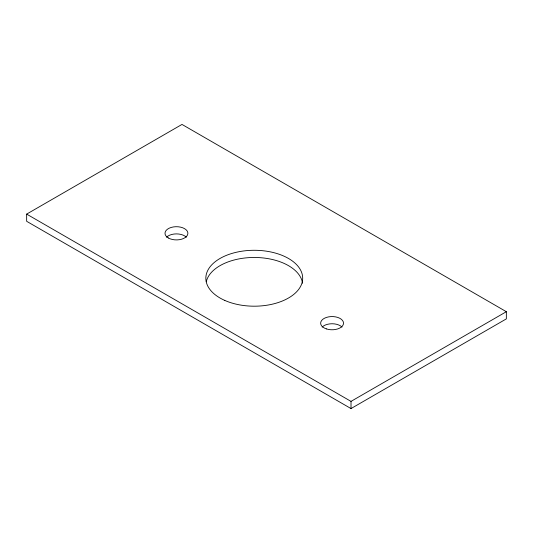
<?xml version="1.0" encoding="UTF-8"?>
<svg xmlns="http://www.w3.org/2000/svg" width="533" height="533" viewBox="0 0 533 533"><rect width="100%" height="100%" fill="white"/><g stroke="black" fill="none" stroke-linecap="round" stroke-linejoin="round"><path stroke-width="0.8" d="M26.65 214.113L181.986 124.429L506.35 311.698L506.35 318.887L351.014 408.571L26.65 221.302L26.65 214.113L351.014 401.382L506.35 311.698M351.014 401.382L351.014 408.571M166.529 237.192A11.446 6.609 0 0 1 186.35 237.192M322.172 327.055A11.446 6.609 0 0 1 341.999 327.055M206.251 281.777A48.423 27.956 0 0 1 255.527 257.479A48.423 27.956 0 0 1 302.537 283.236M168.348 237.978A11.446 6.609 0 0 0 187.496 235.02A11.446 6.609 0 0 0 173.478 226.925A11.446 6.609 0 0 0 168.348 237.978M326.363 328.894A11.446 6.609 0 0 0 343.532 323.171A11.446 6.609 0 0 0 326.363 317.448A11.446 6.609 0 0 0 326.363 328.894M224.786 300.419A48.423 27.956 0 0 0 302.271 281.89A48.423 27.956 0 0 0 235.733 252.409A48.423 27.956 0 0 0 224.786 300.419"/></g></svg>
